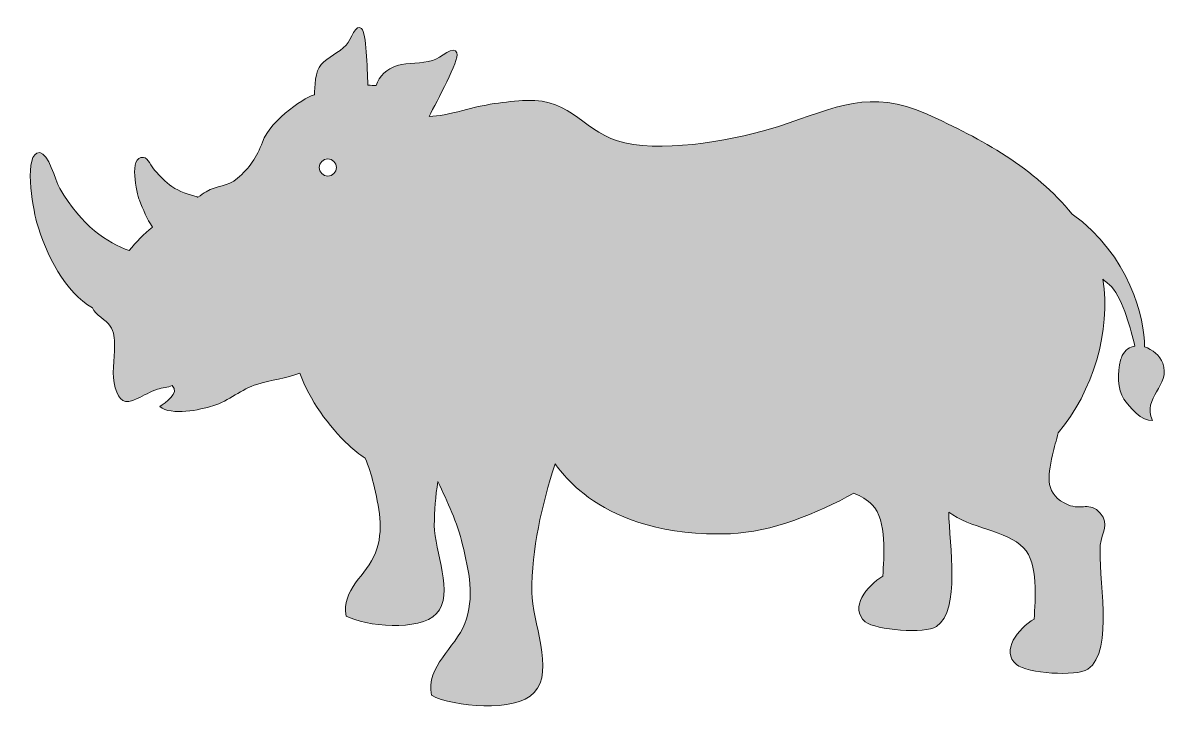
# Model space of a CAD drawing. Header units: inches. Extents: x -1 to 102, y -1 to 61.
import ezdxf

# ---------------------------------------------------------------- set-up
doc = ezdxf.new("R2010")
doc.units = ezdxf.units.IN
doc.header["$MEASUREMENT"] = 0
doc.layers.add('Layer 1', color=7, linetype='Continuous')

msp = doc.modelspace()

# ---------------------------------------------------------------- hatches: boundary and pattern name
at = {"layer": 'Layer 1', "true_color": 0xbea5bd}
h = msp.add_hatch(color=253, dxfattribs=at)
h.dxf.hatch_style = 2
edge = h.paths.add_edge_path()
edge.add_spline(control_points=[(101.47, 30.73), (101.21, 31.42), (100.54, 31.98), (99.83, 32.2), (99.86, 34.71), (98.48, 40.46), (93.34, 44.1), (90.06, 48.18), (85.22, 50.88), (80.36, 53.05), (75.18, 55.36), (72.33, 53.69), (67.04, 51.97), (63.42, 50.79), (57.28, 49.63), (53.27, 50.49), (49.67, 51.26), (48.56, 54.5), (44.47, 54.3), (42.6, 54.21), (40.52, 53.9), (38.76, 53.4), (37.48, 53.04), (36.61, 52.9), (35.74, 52.85), (36.43, 54.27), (38.44, 57.85), (38.23, 58.55), (37.99, 59.33), (36.8, 58.1), (36.05, 57.87), (35.01, 57.56), (33.91, 57.72), (32.87, 57.41), (31.91, 57.12), (31.3, 56.51), (30.98, 55.62), (30.75, 55.63), (30.51, 55.65), (30.26, 55.66), (30.18, 57.26), (30.12, 60.33), (29.69, 60.74), (29.16, 61.24), (28.78, 59.76), (28.3, 59.25), (27.64, 58.56), (26.71, 58.2), (26.05, 57.5), (25.55, 56.97), (25.46, 55.44), (25.47, 54.79), (24.98, 54.79), (21.54, 52.67), (20.8, 50.55), (20.32, 49.2), (19.61, 48.23), (18.57, 47.31), (17.68, 46.54), (16.72, 46.68), (15.76, 46.11), (15.52, 45.97), (15.28, 45.8), (15.03, 45.62), (15.01, 45.63), (14.99, 45.63), (14.96, 45.64), (14.13, 45.9), (13.41, 46.09), (12.68, 46.58), (12.09, 46.98), (11.63, 47.49), (11.16, 48.02), (10.85, 48.37), (10.57, 49.14), (10.14, 49.19), (8.77, 49.34), (9.56, 45.94), (9.79, 45.34), (10.1, 44.54), (10.47, 43.66), (10.95, 42.94), (10.19, 42.31), (9.49, 41.6), (8.86, 40.83), (6.91, 41.54), (4.59, 43.02), (2.65, 46.41), (2.22, 47.18), (1.64, 49.56), (0.86, 49.61), (-0.65, 49.7), (0.22, 44.64), (0.57, 43.41), (1.39, 40.52), (3.16, 36.99), (5.58, 35.71), (5.85, 35.04), (6.77, 34.65), (7.17, 34.06), (7.53, 33.54), (7.55, 32.93), (7.55, 32.32), (7.55, 31.11), (7.27, 29.65), (7.61, 28.53), (7.95, 27.37), (8.42, 26.99), (9.59, 27.56), (10.17, 27.84), (10.75, 28.18), (11.39, 28.4), (11.82, 28.55), (12.34, 28.54), (12.72, 28.75), (13.43, 28.04), (12.08, 27.2), (11.62, 26.85), (12.65, 26), (15.2, 26.55), (16.37, 26.91), (17.8, 27.34), (18.94, 28.44), (20.3, 28.84), (21.58, 29.21), (22.93, 29.4), (24.16, 29.83), (25.01, 27.43), (26.75, 25.09), (28.53, 23.38), (29.01, 22.93), (29.5, 22.55), (30.01, 22.23), (30.3, 21.5), (30.56, 20.74), (30.75, 19.94), (31.23, 17.9), (31.73, 15.76), (30.92, 13.72), (30.14, 11.75), (27.87, 10.41), (28.29, 8.06), (30.01, 7.15), (34.89, 6.66), (36.4, 8.28), (38.02, 10), (36.21, 13.92), (36.2, 16.19), (36.2, 17.5), (36.31, 18.81), (36.52, 20.12), (37.38, 18.27), (38.26, 16.49), (38.74, 14.46), (39.28, 12.14), (39.85, 9.71), (38.94, 7.39), (38.05, 5.15), (35.46, 3.62), (35.94, 0.96), (37.9, -0.08), (43.44, -0.63), (45.16, 1.2), (47, 3.16), (44.94, 7.62), (44.93, 10.19), (44.92, 14.08), (45.82, 17.98), (47.02, 21.7), (47.18, 21.7), (50.8, 14.99), (62.73, 15.45), (66.39, 15.59), (70.51, 17.27), (73.79, 19.08), (74.44, 18.8), (75.01, 18.48), (75.43, 18.04), (76.78, 16.63), (76.5, 13.38), (76.38, 11.65), (74.96, 10.78), (73.35, 8.79), (74.81, 7.56), (75.74, 6.79), (80.18, 6.46), (81.19, 7.14), (83.38, 8.61), (82.33, 14.4), (82.29, 17.39), (84.14, 15.93), (87.51, 15.74), (88.99, 14.19), (90.34, 12.78), (90.05, 9.54), (89.94, 7.8), (88.52, 6.94), (86.9, 4.94), (88.36, 3.72), (89.29, 2.94), (93.73, 2.61), (94.75, 3.3), (97.17, 4.93), (95.61, 11.87), (95.87, 14.42), (95.99, 15.57), (96.73, 16.31), (95.87, 17.28), (94.9, 18.38), (94.2, 17.52), (92.99, 18.04), (90.89, 18.95), (91.12, 20.47), (91.59, 22.51), (91.75, 23.17), (91.92, 23.83), (92.1, 24.49), (95.21, 28.17), (96.84, 33.68), (96.1, 38.26), (96.45, 37.98), (96.72, 37.76), (96.83, 37.63), (98.03, 36.24), (98.56, 33.8), (98.97, 32.27), (98.51, 32.2), (98.09, 31.95), (97.84, 31.42), (97.78, 31.29), (97.72, 31.15), (97.68, 31), (97.36, 29.93), (97.42, 28.35), (97.99, 27.51), (98.44, 26.83), (99.63, 25.46), (100.53, 25.61), (99.57, 27.62), (102.21, 28.75), (101.47, 30.73)], knot_values=[0, 0, 0, 0, 1, 1, 1, 2, 2, 2, 3, 3, 3, 4, 4, 4, 5, 5, 5, 6, 6, 6, 7, 7, 7, 8, 8, 8, 9, 9, 9, 10, 10, 10, 11, 11, 11, 12, 12, 12, 13, 13, 13, 14, 14, 14, 15, 15, 15, 16, 16, 16, 17, 17, 17, 18, 18, 18, 19, 19, 19, 20, 20, 20, 21, 21, 21, 22, 22, 22, 23, 23, 23, 24, 24, 24, 25, 25, 25, 26, 26, 26, 27, 27, 27, 28, 28, 28, 29, 29, 29, 30, 30, 30, 31, 31, 31, 32, 32, 32, 33, 33, 33, 34, 34, 34, 35, 35, 35, 36, 36, 36, 37, 37, 37, 38, 38, 38, 39, 39, 39, 40, 40, 40, 41, 41, 41, 42, 42, 42, 43, 43, 43, 44, 44, 44, 45, 45, 45, 46, 46, 46, 47, 47, 47, 48, 48, 48, 49, 49, 49, 50, 50, 50, 51, 51, 51, 52, 52, 52, 53, 53, 53, 54, 54, 54, 55, 55, 55, 56, 56, 56, 57, 57, 57, 58, 58, 58, 59, 59, 59, 60, 60, 60, 61, 61, 61, 62, 62, 62, 63, 63, 63, 64, 64, 64, 65, 65, 65, 66, 66, 66, 67, 67, 67, 68, 68, 68, 69, 69, 69, 70, 70, 70, 71, 71, 71, 72, 72, 72, 73, 73, 73, 74, 74, 74, 75, 75, 75, 76, 76, 76, 77, 77, 77, 78, 78, 78, 79, 79, 79, 80, 80, 80, 80], degree=3, periodic=1)
edge = h.paths.add_edge_path()
edge.add_spline(control_points=[(26.66, 47.51), (26.24, 47.51), (25.89, 47.86), (25.89, 48.28), (25.89, 48.71), (26.24, 49.05), (26.66, 49.05), (27.09, 49.05), (27.43, 48.71), (27.43, 48.28), (27.43, 47.86), (27.09, 47.51), (26.66, 47.51)], knot_values=[0, 0, 0, 0, 1, 1, 1, 2, 2, 2, 3, 3, 3, 4, 4, 4, 4], degree=3, periodic=1)

# ---------------------------------------------------------------- linework, layer by layer
at = {"layer": 'Layer 1', "lineweight": 0}
for points, knots in [([(101.47, 30.73), (101.21, 31.42), (100.54, 31.98), (99.83, 32.2), (99.86, 34.71), (98.48, 40.46), (93.34, 44.1), (90.06, 48.18), (85.22, 50.88), (80.36, 53.05), (75.18, 55.36), (72.33, 53.69), (67.04, 51.97), (63.42, 50.79), (57.28, 49.63), (53.27, 50.49), (49.67, 51.26), (48.56, 54.5), (44.47, 54.3), (42.6, 54.21), (40.52, 53.9), (38.76, 53.4), (37.48, 53.04), (36.61, 52.9), (35.74, 52.85), (36.43, 54.27), (38.44, 57.85), (38.23, 58.55), (37.99, 59.33), (36.8, 58.1), (36.05, 57.87), (35.01, 57.56), (33.91, 57.72), (32.87, 57.41), (31.91, 57.12), (31.3, 56.51), (30.98, 55.62), (30.75, 55.63), (30.51, 55.65), (30.26, 55.66), (30.18, 57.26), (30.12, 60.33), (29.69, 60.74), (29.16, 61.24), (28.78, 59.76), (28.3, 59.25), (27.64, 58.56), (26.71, 58.2), (26.05, 57.5), (25.55, 56.97), (25.46, 55.44), (25.47, 54.79), (24.98, 54.79), (21.54, 52.67), (20.8, 50.55), (20.32, 49.2), (19.61, 48.23), (18.57, 47.31), (17.68, 46.54), (16.72, 46.68), (15.76, 46.11), (15.52, 45.97), (15.28, 45.8), (15.03, 45.62), (15.01, 45.63), (14.99, 45.63), (14.96, 45.64), (14.13, 45.9), (13.41, 46.09), (12.68, 46.58), (12.09, 46.98), (11.63, 47.49), (11.16, 48.02), (10.85, 48.37), (10.57, 49.14), (10.14, 49.19), (8.77, 49.34), (9.56, 45.94), (9.79, 45.34), (10.1, 44.54), (10.47, 43.66), (10.95, 42.94), (10.19, 42.31), (9.49, 41.6), (8.86, 40.83), (6.91, 41.54), (4.59, 43.02), (2.65, 46.41), (2.22, 47.18), (1.64, 49.56), (0.86, 49.61), (-0.65, 49.7), (0.22, 44.64), (0.57, 43.41), (1.39, 40.52), (3.16, 36.99), (5.58, 35.71), (5.85, 35.04), (6.77, 34.65), (7.17, 34.06), (7.53, 33.54), (7.55, 32.93), (7.55, 32.32), (7.55, 31.11), (7.27, 29.65), (7.61, 28.53), (7.95, 27.37), (8.42, 26.99), (9.59, 27.56), (10.17, 27.84), (10.75, 28.18), (11.39, 28.4), (11.82, 28.55), (12.34, 28.54), (12.72, 28.75), (13.43, 28.04), (12.08, 27.2), (11.62, 26.85), (12.65, 26), (15.2, 26.55), (16.37, 26.91), (17.8, 27.34), (18.94, 28.44), (20.3, 28.84), (21.58, 29.21), (22.93, 29.4), (24.16, 29.83), (25.01, 27.43), (26.75, 25.09), (28.53, 23.38), (29.01, 22.93), (29.5, 22.55), (30.01, 22.23), (30.3, 21.5), (30.56, 20.74), (30.75, 19.94), (31.23, 17.9), (31.73, 15.76), (30.92, 13.72), (30.14, 11.75), (27.87, 10.41), (28.29, 8.06), (30.01, 7.15), (34.89, 6.66), (36.4, 8.28), (38.02, 10), (36.21, 13.92), (36.2, 16.19), (36.2, 17.5), (36.31, 18.81), (36.52, 20.12), (37.38, 18.27), (38.26, 16.49), (38.74, 14.46), (39.28, 12.14), (39.85, 9.71), (38.94, 7.39), (38.05, 5.15), (35.46, 3.62), (35.94, 0.96), (37.9, -0.08), (43.44, -0.63), (45.16, 1.2), (47, 3.16), (44.94, 7.62), (44.93, 10.19), (44.92, 14.08), (45.82, 17.98), (47.02, 21.7), (47.18, 21.7), (50.8, 14.99), (62.73, 15.45), (66.39, 15.59), (70.51, 17.27), (73.79, 19.08), (74.44, 18.8), (75.01, 18.48), (75.43, 18.04), (76.78, 16.63), (76.5, 13.38), (76.38, 11.65), (74.96, 10.78), (73.35, 8.79), (74.81, 7.56), (75.74, 6.79), (80.18, 6.46), (81.19, 7.14), (83.38, 8.61), (82.33, 14.4), (82.29, 17.39), (84.14, 15.93), (87.51, 15.74), (88.99, 14.19), (90.34, 12.78), (90.05, 9.54), (89.94, 7.8), (88.52, 6.94), (86.9, 4.94), (88.36, 3.72), (89.29, 2.94), (93.73, 2.61), (94.75, 3.3), (97.17, 4.93), (95.61, 11.87), (95.87, 14.42), (95.99, 15.57), (96.73, 16.31), (95.87, 17.28), (94.9, 18.38), (94.2, 17.52), (92.99, 18.04), (90.89, 18.95), (91.12, 20.47), (91.59, 22.51), (91.75, 23.17), (91.92, 23.83), (92.1, 24.49), (95.21, 28.17), (96.84, 33.68), (96.1, 38.26), (96.45, 37.98), (96.72, 37.76), (96.83, 37.63), (98.03, 36.24), (98.56, 33.8), (98.97, 32.27), (98.51, 32.2), (98.09, 31.95), (97.84, 31.42), (97.78, 31.29), (97.72, 31.15), (97.68, 31), (97.36, 29.93), (97.42, 28.35), (97.99, 27.51), (98.44, 26.83), (99.63, 25.46), (100.53, 25.61), (99.57, 27.62), (102.21, 28.75), (101.47, 30.73)], [0, 0, 0, 0, 1, 1, 1, 2, 2, 2, 3, 3, 3, 4, 4, 4, 5, 5, 5, 6, 6, 6, 7, 7, 7, 8, 8, 8, 9, 9, 9, 10, 10, 10, 11, 11, 11, 12, 12, 12, 13, 13, 13, 14, 14, 14, 15, 15, 15, 16, 16, 16, 17, 17, 17, 18, 18, 18, 19, 19, 19, 20, 20, 20, 21, 21, 21, 22, 22, 22, 23, 23, 23, 24, 24, 24, 25, 25, 25, 26, 26, 26, 27, 27, 27, 28, 28, 28, 29, 29, 29, 30, 30, 30, 31, 31, 31, 32, 32, 32, 33, 33, 33, 34, 34, 34, 35, 35, 35, 36, 36, 36, 37, 37, 37, 38, 38, 38, 39, 39, 39, 40, 40, 40, 41, 41, 41, 42, 42, 42, 43, 43, 43, 44, 44, 44, 45, 45, 45, 46, 46, 46, 47, 47, 47, 48, 48, 48, 49, 49, 49, 50, 50, 50, 51, 51, 51, 52, 52, 52, 53, 53, 53, 54, 54, 54, 55, 55, 55, 56, 56, 56, 57, 57, 57, 58, 58, 58, 59, 59, 59, 60, 60, 60, 61, 61, 61, 62, 62, 62, 63, 63, 63, 64, 64, 64, 65, 65, 65, 66, 66, 66, 67, 67, 67, 68, 68, 68, 69, 69, 69, 70, 70, 70, 71, 71, 71, 72, 72, 72, 73, 73, 73, 74, 74, 74, 75, 75, 75, 76, 76, 76, 77, 77, 77, 78, 78, 78, 79, 79, 79, 80, 80, 80, 80]), ([(26.66, 47.51), (26.24, 47.51), (25.89, 47.86), (25.89, 48.28), (25.89, 48.71), (26.24, 49.05), (26.66, 49.05), (27.09, 49.05), (27.43, 48.71), (27.43, 48.28), (27.43, 47.86), (27.09, 47.51), (26.66, 47.51)], [0, 0, 0, 0, 1, 1, 1, 2, 2, 2, 3, 3, 3, 4, 4, 4, 4])]:
    msp.add_open_spline(points, degree=3, knots=knots, dxfattribs=at)

doc.saveas('drawing.dxf')
